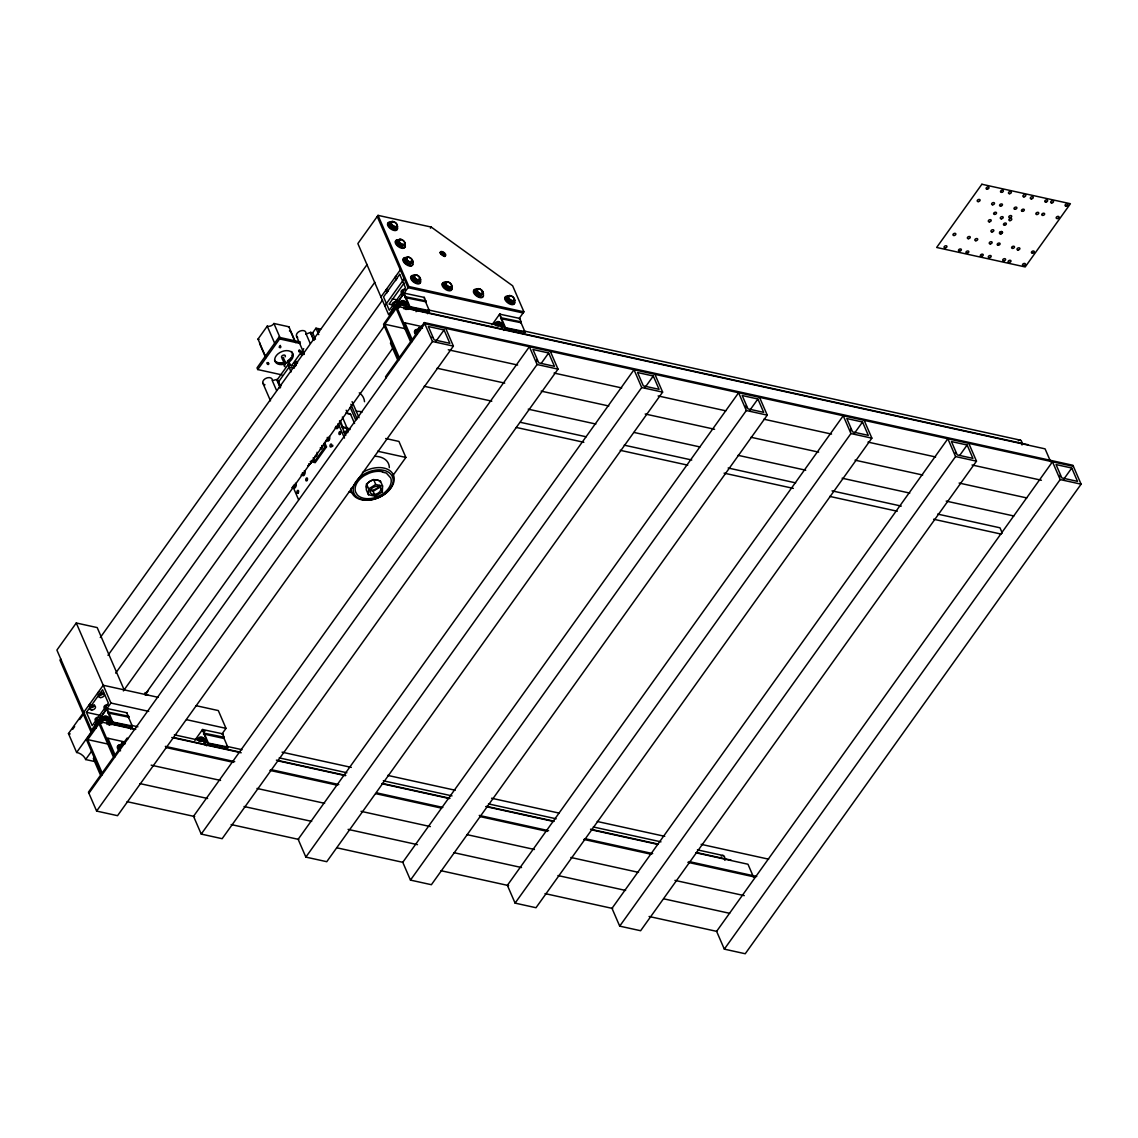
<?xml version="1.0" encoding="UTF-8"?>
<svg xmlns="http://www.w3.org/2000/svg" width="1138" height="1138" viewBox="0 0 1138 1138"><rect width="100%" height="100%" fill="white"/><g stroke="black" fill="none" stroke-linecap="round" stroke-linejoin="round"><path stroke-width="1.5" d="M368.428 494.731L368.669 488.871L366.536 483.949L369.878 481.317L373.605 479.582L378.613 480.392L380.448 481.09L382.581 486.011L382.34 491.872L375.27 496.239L368.428 494.731L366.294 489.809L366.536 483.949M111.055 724.792L112.733 721.72L107.015 708.505L95.265 724.821L96.303 727.836M95.322 725.575L95.265 724.821M109.902 724.849L111.808 721.876L106.559 709.031M128.551 716.215L128.551 717.495L128.551 716.215L108.082 712.061M111.808 721.876L132.278 726.03L130.6 729.102M207.344 742.886L227.813 747.04L227.885 747.794L207.287 743.256L202.55 729.529L208.268 742.744L206.59 745.803M203.617 733.071L224.086 737.225L224.072 738.505L203.489 733.967M227.685 747.936L227.813 747.04M408.158 309.408L409.836 306.335L404.118 293.12L392.368 309.436L393.421 312.452M392.439 310.19L392.368 309.436M407.006 309.465L408.912 306.492L403.663 293.647M425.669 300.83L425.655 302.111L425.669 300.83L405.185 296.677M408.912 306.492L429.396 310.646L427.703 313.704M429.396 310.646L429.268 311.542L408.869 306.862M504.447 327.502L524.917 331.656L524.988 332.41L504.39 327.872L499.653 314.145L505.372 327.36L503.693 330.418M521.19 321.841L521.19 323.121L521.19 321.841L500.72 317.687M524.789 332.552L524.917 331.656M380.248 482.213L380.448 481.09M315.468 339.266L312.68 332.808L310.617 332.367L305.838 334.159A5.078 3.343 -23.4 0 0 300.076 331.044A5.078 3.343 -23.4 0 0 297.672 337.403M121.937 742.972L119.206 748.064L121.937 742.972L125.336 743.726M419.054 327.588L416.309 332.68L419.054 327.588L422.454 328.341M346.592 428.457L346.948 427.618L342.083 427.063L349.793 429.68M346.791 429.026L346.948 427.618M280.446 345.426L279.493 346.137M284.699 364.388L282.423 359.124L283.305 357.503L285.581 362.766L284.713 364.459A2.034 1.337 -23.4 0 0 285.183 364.999M311.087 462.825L310.759 463.379A14.709 7.468 35.6 0 1 308.981 464.446M265.538 356.521L257.999 339.081L267.245 326.151A4.68 3.087 -23.4 0 0 273.917 323.491L288.91 326.791L295.766 342.638M300.375 341.997L278.895 337.275L257.003 367.887L257.729 369.551L281.954 374.886M124.156 689.856L97.199 627.579L76.274 622.984L56.9 650.068L91.552 730.141M257.729 369.551L279.621 338.939L278.895 337.275M60.755 658.959L59.944 660.097L90.741 731.265L110.927 703.042L76.274 622.984M378.044 215.367L357.858 243.575L388.655 314.757L408.841 286.534L378.044 215.367L431.217 227.059L512.641 285.794L523.921 311.84L519.028 318.683M276.491 390.32L272.295 380.647L276.961 379.409L280.446 387.475M294.714 366.265L287.957 364.772L277.53 379.352L280.645 386.536A2.788 1.551 -77.6 0 0 280.375 387.318M390.419 222.18L389.224 223.845L390.476 226.732L394.047 228.823L397.546 226.362C397.276 223.261 393.293 220.047 390.419 222.18L391.671 225.068L390.476 226.732M312.68 332.808L315.98 328.199L320.717 329.138M278.597 381.799L289.024 367.218L293.135 368.129L296.833 362.979M291.385 365.91L303.718 348.683M100.286 637.536L367.133 264.471M279.023 387.859L280.873 385.284M394.047 228.823L397.546 226.362M398.115 239.976L396.92 241.64L398.172 244.528L401.742 246.619L405.256 244.158C404.986 241.057 400.989 237.842 398.115 239.976L399.367 242.863L398.172 244.528M107.996 655.332L374.829 282.267M401.742 246.619L405.256 244.158M404.63 259.436L405.811 257.771C408.698 255.637 412.681 258.838 412.952 261.953L409.438 264.414L405.882 262.323L404.63 259.436L406.949 258.639M94.212 761.422L85.649 759.544A7.297 3.699 35.6 0 0 76.63 752.474L68.451 733.555L103.231 685.261L158.182 697.338M380.96 296.961L400.334 269.862M405.882 262.323L407.063 260.659L405.811 257.771M430.42 228.183L431.217 227.059M72.604 729.401L74.639 726.57M79.703 719.501L82.733 715.247M86.431 712.317L102.576 689.742L108.352 703.085L92.206 725.66L86.431 712.317L100.172 715.333M90.101 707.836L92.121 705.019M98.167 696.556L101.197 692.317M115.692 673.127L382.524 300.062M409.438 264.414L412.952 261.953M384.8 305.852L404.189 278.767M404.175 283.006L389.04 304.173L393.748 305.212M413.521 275.567L412.326 277.231L413.578 280.119L417.148 282.21L420.647 279.749C420.377 276.634 416.394 273.433 413.521 275.567L414.773 278.454L413.578 280.119M76.63 752.474L91.822 731.25M135.308 729.486L99.347 721.577L86.431 739.629L101.823 775.22M1050.687 461.8L1045.082 448.856L396.451 306.179L383.534 324.245L398.94 359.836M87.711 739.615L99.02 723.811L113.459 757.168L102.15 772.972L87.711 739.615L108.523 744.195M384.829 324.23L396.124 308.426L410.562 341.784L399.267 357.588L384.829 324.23L405.64 328.811M123.388 690.922L385.057 325.084M417.148 282.21L420.647 279.749M85.649 759.544L91.723 751.037M94.127 757.424L93.316 758.548L100.542 775.234L88.437 792.162L96.616 811.067L117.541 815.676L453.393 346.108L445.698 328.313M107.043 739.359L107.854 738.235L125.194 742.047M391.23 342.04L390.434 343.164L397.646 359.85L385.54 376.778L386.024 377.887M404.161 323.974L404.957 322.851L422.312 326.663M416.067 311.698L416.807 310.66M145.351 694.08L393.563 347.033M145.152 695.019L148.096 690.908M311.3 460.492L314.7 461.246L325.198 446.565L323.861 443.493M324.501 442.241L326.506 446.864L315.198 462.654L310.205 461.559M443.706 284.13L444.901 282.466C447.775 280.332 451.772 283.533 452.042 286.648L448.528 289.109L444.958 287.018L443.706 284.13L446.025 283.334M444.958 287.018L446.153 285.353L444.901 282.466M1081.1 484.176L1060.175 479.567L1052.479 461.786L716.613 931.353L724.323 949.135L745.234 953.744L1081.1 484.176L1072.921 465.271L424.289 322.595L412.184 339.537L404.957 322.851M448.528 289.109L452.042 286.648M88.906 793.271L424.773 323.718L1073.404 466.381M96.616 811.067L432.468 341.5L424.289 322.595M435.769 341.528L444.048 329.963L428.343 326.506L434.119 339.849L449.823 343.306L444.048 329.963M476.281 289.365L475.101 291.029L476.353 293.917L479.909 296.022L483.422 293.561C483.152 290.446 479.169 287.231 476.281 289.365L477.533 292.267L476.353 293.917M479.909 296.022L483.422 293.561M507.676 296.278L506.481 297.943L507.733 300.83L511.303 302.921L514.803 300.46C514.532 297.345 510.549 294.145 507.676 296.278L508.928 299.166L507.733 300.83M382.382 472.128L386.323 473.052L390.761 478.003A18.933 12.475 -23.4 0 1 381.742 494.561L377.332 496.78A18.933 12.475 -23.4 0 1 357.261 494.802L355.597 491.986A18.933 12.475 -23.4 0 1 364.601 475.428L369.011 473.223A18.933 12.475 -23.4 0 1 382.667 471.729M194.84 740.297L202.55 729.529L222.607 733.811L224.086 737.225M491.943 324.913L499.653 314.145L519.725 318.427L521.318 322.225M511.303 302.921L514.803 300.46M392.838 475.656L405.868 457.433L398.94 441.43L385.668 438.5M221.924 734.067L226.007 728.363L218.311 710.567L195.978 705.66M201.227 834.083L537.093 364.516L529.383 346.72L193.531 816.287L201.227 834.083L222.152 838.692L558.018 369.125L550.308 351.329M541.432 363.093L548.658 352.979L532.968 349.522L538.743 362.866L554.434 366.322L548.658 352.979M305.852 857.099L641.704 387.532L634.008 369.736L298.142 839.303L305.852 857.099L326.762 861.694L662.629 392.126L654.933 374.331M645.004 387.546L653.283 375.981L637.579 372.539L643.354 385.882L659.058 389.324L653.283 375.981M402.767 862.305L738.619 392.752L746.329 410.534L767.254 415.142L431.387 884.71L410.462 880.101L402.767 862.305L336.919 847.824M410.462 880.101L746.329 410.534M749.629 410.562L757.894 398.997L742.204 395.54L747.979 408.883L763.669 412.34L757.894 398.997M515.087 903.117L850.94 433.55L843.244 415.754L507.377 885.321L515.087 903.117L535.998 907.726L871.864 438.158L864.169 420.363M854.24 433.564L862.519 422.013L846.814 418.556L852.59 431.899L868.294 435.356L862.519 422.013M619.698 926.133L955.564 456.566L947.854 438.77L612.002 908.337L619.698 926.133L640.623 930.728L976.489 461.16L968.779 443.365M959.903 455.129L967.129 445.015L951.439 441.572L957.214 454.916L972.905 458.358L967.129 445.015M724.323 949.135L1060.175 479.567M1063.475 479.596L1071.754 468.031L1056.05 464.574L1061.825 477.917L1077.515 481.374L1071.754 468.031M299.735 349.878L298.64 350.433M379.637 485.4A7.297 4.808 -23.4 0 1 369.523 490.108L373.136 491.317L380.206 486.95L382.34 491.872M268.198 362.538L266.833 362.823M283.305 357.503L282.992 357.745A2.034 1.337 -23.4 0 0 282.38 358.854L282.423 359.124M285.581 362.766L285.666 362.695A2.034 1.337 -23.4 0 1 288.44 363.691M132.349 726.784L111.752 722.246M403.876 293.647L404.644 293.12M499.411 314.657L500.165 314.131M106.773 709.031L107.527 708.505M202.294 730.041L203.062 729.515M368.669 488.871L375.739 484.504L382.581 486.011M293.945 486.808L294.671 486.353M402.525 290.915L403.634 290.318M393.62 303.362L394.744 302.765M105.421 706.3L106.531 705.702M96.517 718.747L97.626 718.149M405.057 297.573L425.527 301.726L429.51 311.03M500.592 318.583L521.062 322.737L525.045 332.04M107.954 712.957L128.423 717.111L132.278 726.03M126.56 712.815L128.679 716.599M127.143 713.554L127.086 712.801L107.015 708.505M346.706 413.165L350.433 413.862L354.558 423.492M440.947 252.039L443.692 252.65M408.841 286.534L523.921 311.84M523.11 312.978L408.03 287.658L377.233 216.49M404.118 293.12L424.19 297.416L425.783 301.214M392.126 298.81L397.276 299.948M428.073 309.877L501.673 326.08M523.508 330.874L1020.573 440.207M410.363 308.853L1028.183 444.745M432.468 341.5L453.393 346.108M537.093 364.516L558.018 369.125M641.704 387.532L662.629 392.126M850.94 433.55L871.864 438.158M955.564 456.566L976.489 461.16M448.272 349.779L517.648 365.042M554.064 373.051L621.704 387.93M658.12 395.939L725.76 410.818M763.911 419.211L831.551 434.09M867.981 442.099L935.607 456.978M972.037 464.987L1041.412 480.25M437.092 368.228L504.731 383.108M541.147 391.116L608.787 405.996M645.203 414.004L714.579 429.254M750.995 437.276L818.635 452.142M855.051 460.165L922.69 475.03M959.121 483.053L1026.746 497.932M279.621 338.939L300.389 343.505M424.175 386.28L491.815 401.159M528.231 409.168L595.871 424.047M634.022 432.44L699.927 446.935M738.078 455.328L805.718 470.207M842.134 478.216L909.774 493.095M946.204 501.104L1013.83 515.983M520.336 422.298L586.141 436.779M624.236 445.157L691.762 460.008M728.135 468.003L795.661 482.868M832.034 490.862L901.296 506.097M937.655 514.091L999.989 527.804L1002.308 533.139M516.296 427.447L583.837 442.298M620.196 450.307L687.736 465.158M724.095 473.152L793.357 488.387M829.716 496.396L897.256 511.247M933.615 519.241L1001.155 534.092M345.938 412.866L350.632 414.431L349.707 413.819M350.134 428.841L347.147 428.173L342.367 417.034M377.674 451.231L405.868 457.433M325.198 446.565L326.506 446.864M349.053 491.972L352.524 492.74M110.927 703.042L148.708 711.364M186.504 719.671L226.007 728.363M282.053 752.161L351.315 767.396M387.674 775.391L455.214 790.241M491.573 798.236L559.099 813.101M597.208 821.48L664.734 836.33M701.093 844.325L768.634 859.176M130.955 725.262L137.897 726.798M174.342 734.807L204.57 741.464M226.405 746.258L242.024 749.7M279.194 757.88L346.877 772.759M383.321 780.782L452.014 795.889M488.458 803.897L556.141 818.791M593.311 826.97L660.993 841.85M697.438 849.873L723.469 855.591M113.259 724.237L135.82 729.202M174 737.595L239.947 752.104M276.392 760.127L345.81 775.391M382.254 783.413L449.937 798.293M486.381 806.316L554.064 821.195M590.508 829.218L658.191 844.097M696.371 852.504L731.08 860.129M171.767 737.495L241.185 752.773M277.629 760.781L345.326 775.675M381.771 783.698L449.453 798.577M485.898 806.6L553.594 821.48M591.774 829.887L657.721 844.396M695.901 852.789L747.979 864.24L753.569 877.185M165.337 746.372L234.713 761.635M271.129 769.644L338.768 784.523M376.92 792.916L442.824 807.411M479.24 815.42L548.616 830.683M585.032 838.692L652.671 853.571M689.102 861.58L756.727 876.459M165.821 747.495L233.461 762.36M269.877 770.383L337.517 785.263M375.668 793.641L441.572 808.151M479.724 816.529L547.364 831.409M583.78 839.431L651.42 854.297M687.85 862.32L755.476 877.185M151.169 765.163L220.544 780.426M256.96 788.435L324.6 803.314M361.016 811.323L430.392 826.586M466.808 834.595L534.447 849.474M570.863 857.483L638.503 872.362M674.919 880.371L744.295 895.634M139.988 783.613L207.628 798.492M244.044 806.501L311.684 821.38M348.1 829.389L417.475 844.652M453.891 852.661L521.531 867.54M557.947 875.549L625.587 890.428M663.739 898.821L729.643 913.316M127.072 801.664L194.698 816.543M231.128 824.552L298.768 839.431M440.975 870.712L508.615 885.592M545.031 893.6L612.671 908.48M649.087 916.488L716.727 931.368M391.671 225.068L395.242 227.173M399.367 242.863L402.937 244.954M407.063 260.659L410.633 262.75M508.928 299.166L512.484 301.257M477.533 292.267L481.104 294.358M446.153 285.353L449.723 287.445M414.773 278.454L418.329 280.545M145.351 693.327L148.21 695.389M759.544 397.347L767.254 415.142M396.451 306.179L411.856 341.77M352.083 401.643L359.053 417.746M318.099 328.569L319.437 331.869M350.86 404.289L357.133 418.969M315.98 328.199L318.768 334.643M350.177 407.233L355.767 420.135M346.18 410.235L347.574 413.464M310.617 332.367L314.102 340.433M310.375 332.694L313.178 339.138M373.605 479.582L375.739 484.504M305.951 333.605L310.133 343.278M373.136 491.317L375.27 496.239M340.319 420.69L343.022 427.675M339.48 421.017L345.724 435.456M338.256 423.663L344.487 438.087M296.492 336.066L304.159 353.818M295.283 342.353L290.474 331.258A4.78 3.144 -23.4 0 1 289.436 330.945M273.917 323.491L280.773 339.352M287.957 364.772L291.072 371.955M267.245 326.151L274.799 343.576M313.192 457.775L314.7 461.246M276.733 379.736L280.218 387.802M265.737 357.816L259.578 343.548A4.78 3.144 -23.4 0 0 259.905 343.079M262.835 383.122L270.517 400.861M293.035 486.879L298.583 499.696M223.958 738.121L227.941 747.424M145.081 692.544L146.176 695.076M127.669 739.103L127.186 737.979L115.066 754.921L107.854 738.235M99.347 721.577L114.753 757.154M332.609 446.494A1.522 0.839 -77.6 0 1 332.865 445.356M329.167 438.599A1.522 0.839 -77.6 0 1 327.687 439.908M338.057 426.153A1.522 0.839 -77.6 0 1 336.435 427.234M295.268 484.361A1.522 0.839 -77.6 0 1 294.216 487.107M304.401 472.455A1.522 0.839 -77.6 0 1 304.415 473.209M304.187 473.963A1.522 0.839 -77.6 0 1 303.334 474.717M338.228 424.005A2.532 1.408 -77.6 0 1 338.256 427.404A2.532 1.408 -77.6 0 1 336.165 428.343M336.023 426.252A2.532 1.408 -77.6 0 1 335.127 427.774M329.337 436.437A2.532 1.408 -77.6 0 1 329.053 440.363A2.532 1.408 -77.6 0 1 326.876 439.88M327.303 437.405A2.532 1.408 -77.6 0 1 327.118 438.699M326.592 439.823A2.532 1.408 -77.6 0 1 325.852 440.477M321.841 445.555A1.522 0.839 -77.6 0 1 321.528 447.675A1.522 0.839 -77.6 0 1 320.304 447.689M322.495 445.356A2.532 1.408 -77.6 0 1 321.983 448.13A2.532 1.408 -77.6 0 1 320.347 449.041M308.839 463.778A2.532 1.28 35.6 0 1 307.801 465.542M310.759 462.554A2.532 1.28 35.6 0 1 310.261 463.408M316.52 454.446A1.522 0.839 -77.6 0 1 315.752 455.513M317.018 452.298A2.532 1.408 -77.6 0 1 316.663 455.584A2.532 1.408 -77.6 0 1 314.714 456.238M344.074 432.483A6.942 4.58 -23.4 0 1 347.503 431.771M343.904 431.999A7.724 5.093 -23.4 0 1 347.716 431.217M344.174 432.938A5.078 3.343 -23.4 0 1 347.83 432.54M348 431.359A8.122 5.349 -23.4 0 0 344.003 432.184A8.763 5.775 -23.4 0 1 348.384 431.33M304.273 470.805A2.532 1.408 -77.6 0 1 304.614 474.446A2.532 1.408 -77.6 0 1 302.281 475.001M302.509 472.654A2.532 1.408 -77.6 0 1 301.101 475.087M295.368 483.252A2.532 1.408 -77.6 0 1 295.709 486.893A2.532 1.408 -77.6 0 1 293.376 487.434M293.618 485.101A2.532 1.408 -77.6 0 1 291.812 487.619M264.998 384.8A5.078 3.343 -23.4 0 1 265.254 378.684A5.078 3.343 -23.4 0 1 272.38 380.248M284.927 366.692A3.044 2.006 -23.4 0 1 284.87 363.861A3.044 2.006 -23.4 0 1 288.782 362.695A3.044 2.006 -23.4 0 1 289.521 365.312M283.675 364.331A9.659 6.359 -23.4 0 1 275.382 357.09A9.659 6.359 -23.4 0 1 290.076 351.244A9.659 6.359 -23.4 0 1 288.327 362.496M292.438 354.046A9.659 6.359 -23.4 0 1 292.053 355.853M291.072 357.659A9.659 6.359 -23.4 0 1 287.601 360.817M282.949 362.666A9.659 6.359 -23.4 0 1 276.52 362.04M302.367 353.52A1.522 0.839 -77.6 0 1 303.675 352.51A1.522 0.839 -77.6 0 1 303.775 354.629M295.923 362.353A1.522 0.839 -77.6 0 1 297.331 363.477M296.335 364.601A1.522 0.839 -77.6 0 1 295.667 363.491M375.085 456.281A22.547 14.851 -23.4 0 1 389.31 467.647M294.088 368.328A2.788 1.551 -77.6 0 1 294.187 367.602M294.386 366.905A2.788 1.551 -77.6 0 1 296.293 365.198M294.842 366.735A2.532 1.408 -77.6 0 1 295.155 366.208M295.51 365.81A2.532 1.408 -77.6 0 1 296.278 365.469M257.999 339.081A4.78 3.144 -23.4 0 1 259.037 339.394M291.584 351.5A9.659 6.359 -23.4 0 1 287.843 361.386M285.595 362.51A9.659 6.359 -23.4 0 1 274.5 360.063M288.568 327.275A4.78 3.144 -23.4 0 1 288.91 326.791M285.112 356.863A2.034 1.337 -23.4 0 0 282.551 355.469L282.139 355.781A2.034 1.337 -23.4 0 0 281.527 356.891L281.584 357.247A2.034 1.337 -23.4 0 0 282.907 357.972M362.496 472.498A22.547 14.851 -23.4 0 1 393.122 474.375A22.547 14.851 -23.4 0 1 375.81 498.586A22.547 14.851 -23.4 0 1 351.187 488.302M356.422 411.316A25.761 16.97 -23.4 0 1 362.268 411.899M359.267 392.866A25.761 16.97 -23.4 0 1 364.516 401.686M357.147 479.994A20.939 13.784 -23.4 0 1 391.287 474.788A20.939 13.784 -23.4 0 1 372.012 499.696A20.939 13.784 -23.4 0 1 356.18 481.26M366.564 488.074A7.297 4.808 -23.4 0 1 372.169 480.25M374.587 479.752A7.297 4.808 -23.4 0 1 378.641 480.649M402.212 293.007A2.532 1.664 -23.4 0 1 401.614 290.546A2.532 1.664 -23.4 0 1 405.256 289.621M402.041 294.258A2.532 1.664 -23.4 0 1 403.25 292.039M393.321 305.439A2.532 1.664 -23.4 0 1 392.71 302.993A2.532 1.664 -23.4 0 1 396.351 302.068M393.136 306.705A2.532 1.664 -23.4 0 1 393.179 305.795M393.435 305.311A2.532 1.664 -23.4 0 1 394.345 304.486M105.109 708.391A2.532 1.664 -23.4 0 1 104.511 705.93A2.532 1.664 -23.4 0 1 108.138 705.005M104.938 709.643A2.532 1.664 -23.4 0 1 106.147 707.423M96.204 720.823A2.532 1.664 -23.4 0 1 95.606 718.377A2.532 1.664 -23.4 0 1 99.248 717.452M96.033 722.089A2.532 1.664 -23.4 0 1 96.076 721.179M96.332 720.695A2.532 1.664 -23.4 0 1 97.242 719.87M70.2 733.91A7.297 3.699 35.6 0 1 68.451 733.555M441.131 253.76A8.62 4.381 35.6 0 1 444.631 256.505M94.554 704.991A3.044 2.006 -23.4 0 1 92.69 707.31A3.044 2.006 -23.4 0 1 89.546 707.509M88.75 706.186A3.044 2.006 -23.4 0 1 90.272 704.052M103.458 692.544A3.044 2.006 -23.4 0 1 101.581 694.877A3.044 2.006 -23.4 0 1 98.437 695.062M97.655 693.739A3.044 2.006 -23.4 0 1 99.177 691.605M536.553 359.964A2.418 1.593 -23.4 0 1 537.093 361.471M745.788 405.996A2.418 1.593 -23.4 0 1 746.073 407.945M1060.004 475.3A2.418 1.593 -23.4 0 1 1059.933 476.978M431.942 336.962A2.418 1.593 -23.4 0 1 432.511 337.588M955.379 452.284A2.418 1.593 -23.4 0 1 955.564 453.521M850.769 429.282A2.418 1.593 -23.4 0 1 850.698 430.961M392.98 227.444A2.418 1.223 35.6 0 1 392.439 227.173M391.913 226.818A2.418 1.223 35.6 0 1 391.088 225.95M390.832 225.509A2.418 1.223 35.6 0 1 390.732 224.727M396.337 226.519A5.633 2.859 35.6 0 1 395.498 230.559A5.633 2.859 35.6 0 1 388.926 227.287A5.633 2.859 35.6 0 1 388.613 222.692M396.778 225.907A5.633 2.859 35.6 0 1 394.872 229.904A5.633 2.859 35.6 0 1 388.101 224.599A5.633 2.859 35.6 0 1 392.354 222.451M479.866 294.856A2.418 1.223 35.6 0 1 477.789 294.002M477.32 293.59A2.418 1.223 35.6 0 1 476.95 293.135M483.024 296.563A5.633 2.859 35.6 0 1 475.627 295.311A5.633 2.859 35.6 0 1 475.414 289.735M481.787 292.053A5.633 2.859 35.6 0 1 481.474 297.146A5.633 2.859 35.6 0 1 474.091 292.125A5.633 2.859 35.6 0 1 478.216 289.635M448.002 287.886A2.418 1.223 35.6 0 1 446.921 287.459M445.57 286.235A2.418 1.223 35.6 0 1 445.214 285.012M451.402 287.843A5.633 2.859 35.6 0 1 446.011 289.706A5.633 2.859 35.6 0 1 443.095 282.978M451.26 286.193A5.633 2.859 35.6 0 1 449.354 290.176A5.633 2.859 35.6 0 1 442.582 284.884A5.633 2.859 35.6 0 1 446.836 282.722M510.237 301.527A2.418 1.223 35.6 0 1 509.17 300.901M508.089 299.593A2.418 1.223 35.6 0 1 507.989 298.825M513.594 300.617A5.633 2.859 35.6 0 1 512.754 304.643A5.633 2.859 35.6 0 1 506.182 301.385A5.633 2.859 35.6 0 1 505.869 296.776M514.035 299.991A5.633 2.859 35.6 0 1 512.128 303.988A5.633 2.859 35.6 0 1 505.343 298.697A5.633 2.859 35.6 0 1 509.611 296.534M407.845 262.75A2.418 1.223 35.6 0 1 407.319 262.394M406.863 261.982A2.418 1.223 35.6 0 1 406.238 261.1M412.596 264.116A5.633 2.859 35.6 0 1 405.711 264.187A5.633 2.859 35.6 0 1 404.943 258.127M412.767 262.537A5.633 2.859 35.6 0 1 409.879 265.41A5.633 2.859 35.6 0 1 403.62 260.517A5.633 2.859 35.6 0 1 406.508 257.643M411.316 260.46A5.633 2.859 35.6 0 1 412.169 261.498M417.105 281.043A2.418 1.223 35.6 0 1 415.541 280.545M415.014 280.19A2.418 1.223 35.6 0 1 414.189 279.336M420.306 281.911A5.633 2.859 35.6 0 1 413.407 281.968A5.633 2.859 35.6 0 1 412.639 275.922M419.012 278.241A5.633 2.859 35.6 0 1 418.699 283.334A5.633 2.859 35.6 0 1 411.33 278.312A5.633 2.859 35.6 0 1 415.455 275.823M402.397 245.225A2.418 1.223 35.6 0 1 400.69 245.239M400.135 244.969A2.418 1.223 35.6 0 1 399.154 244.201M398.784 243.745A2.418 1.223 35.6 0 1 398.414 242.892M404.63 245.353A5.633 2.859 35.6 0 1 401.33 248.141A5.633 2.859 35.6 0 1 395.256 242.693A5.633 2.859 35.6 0 1 399.609 240.858M404.474 243.703A5.633 2.859 35.6 0 1 402.568 247.7A5.633 2.859 35.6 0 1 395.796 242.394A5.633 2.859 35.6 0 1 400.05 240.246M439.922 252.75A3.215 1.636 35.6 0 1 443.18 253.646A3.215 1.636 35.6 0 1 444.93 256.434M395.725 280.574A3.044 2.006 -23.4 0 1 397.247 278.44M386.82 293.021A3.044 2.006 -23.4 0 1 388.343 290.887M394.758 278.355A3.044 2.006 -23.4 0 1 396.28 276.221M385.853 290.802A3.044 2.006 -23.4 0 1 387.389 288.668M93.842 705.076A2.418 1.223 35.6 0 1 92.534 705.091M101.609 723.284A5.078 2.817 -77.6 0 1 105.293 719.586A5.078 2.817 -77.6 0 1 107.072 724.493M721.208 856.117A5.078 2.817 -77.6 0 1 724.892 860.385M198.652 740.241A8.122 4.509 -77.6 0 1 205.637 741.791M198.681 740.98A6.942 3.855 -77.6 0 1 204.812 743.953M198.453 740.44A7.724 4.296 -77.6 0 1 205.267 743.754M199.52 741.165A6.942 3.855 -77.6 0 1 205.494 742.502M200.786 741.649A5.078 2.817 -77.6 0 1 204.556 744.636M204.2 730.852A1.522 0.996 -23.4 0 1 205.068 731.165M197.827 740.056A8.122 4.509 -77.6 0 1 204.996 743.541M197.116 739.487A8.763 4.865 -77.6 0 1 204.84 743.256M108.85 717.879A8.122 4.509 -77.6 0 0 101.41 722.815A7.724 4.296 -77.6 0 1 106.901 717.21A7.724 4.296 -77.6 0 1 109.604 724.707M101.695 723.043A6.942 3.855 -77.6 0 1 106.73 717.978A6.942 3.855 -77.6 0 1 109.163 724.707M103.985 720.141A6.942 3.855 -77.6 0 1 108.892 719.003M109.547 720.07A6.942 3.855 -77.6 0 1 109.973 721.478M105.265 720.639A5.078 2.817 -77.6 0 1 108.935 724.906M100.585 722.644A8.122 4.509 -77.6 0 1 106.474 716.727A8.122 4.509 -77.6 0 1 109.319 724.593M99.731 722.36A8.763 4.865 -77.6 0 1 106.09 715.973A8.763 4.865 -77.6 0 1 109.163 724.465M420.519 328.213A2.418 1.223 35.6 0 1 421.857 327.758M420.121 330.475A2.418 1.223 35.6 0 1 420.633 328.74M416.593 334.501A5.633 2.859 35.6 0 1 418.03 329.536M416.152 335.127A5.633 2.859 35.6 0 1 417.589 330.162M123.516 744.38A2.418 1.223 35.6 0 1 124.753 743.142M122.662 744.65A2.418 1.223 35.6 0 1 123.516 744.124M120.571 750.852A5.633 2.859 35.6 0 1 117.74 746.4A5.633 2.859 35.6 0 1 120.927 744.935M119.049 750.511A5.633 2.859 35.6 0 1 117.513 746.272A5.633 2.859 35.6 0 1 121.723 745.945M398.727 307.886A5.078 2.817 -77.6 0 1 402.397 304.202A5.078 2.817 -77.6 0 1 404.175 309.109M1018.325 440.733A5.078 2.817 -77.6 0 1 1021.995 445.001M495.755 324.856A8.122 4.509 -77.6 0 1 502.256 324.771M495.556 325.055A7.724 4.296 -77.6 0 1 502.384 328.37M495.798 325.596A6.942 3.855 -77.6 0 1 501.929 328.569M497.903 326.265A5.078 2.817 -77.6 0 1 501.659 329.238M496.623 325.781A6.942 3.855 -77.6 0 1 502.612 327.104M494.93 324.671A8.122 4.509 -77.6 0 1 502.1 328.157M494.219 324.102A8.763 4.865 -77.6 0 1 501.958 327.872M406.721 303.761A8.122 4.509 -77.6 0 0 398.513 307.431A7.724 4.296 -77.6 0 1 404.004 301.826A7.724 4.296 -77.6 0 1 406.707 309.323M398.798 307.658A6.942 3.855 -77.6 0 1 403.834 302.594A6.942 3.855 -77.6 0 1 406.266 309.323M402.368 305.254A5.078 2.817 -77.6 0 1 406.038 309.522M400.263 306.179A6.942 3.855 -77.6 0 1 406.65 304.685M397.703 307.26A8.122 4.509 -77.6 0 1 403.577 301.342A8.122 4.509 -77.6 0 1 406.422 309.209M396.849 306.976A8.763 4.865 -77.6 0 1 403.193 300.588A8.763 4.865 -77.6 0 1 406.266 309.081M267.33 363.861C268.724 366.322 269.976 361.315 267.33 363.861M279.308 347.104C280.702 349.594 281.982 344.529 279.308 347.104M298.711 351.372C300.105 353.861 301.385 348.797 298.711 351.372M399.68 274.343L383.534 296.918L389.31 310.276L405.455 287.701L399.68 274.343M981.866 184.256L936.659 247.472L1025.196 266.946L1070.417 203.73L981.866 184.256M424.19 297.416L424.474 298.17L424.19 297.416M519.725 318.427L519.995 319.181L519.725 318.427M222.607 733.811L222.892 734.565L222.607 733.811M340.234 434.119A1.522 0.839 -77.6 0 0 340.219 431.629A1.522 0.839 -77.6 0 0 338.896 433.478A1.522 0.839 -77.6 0 0 340.234 434.119M331.329 446.565A1.522 0.839 -77.6 0 0 331.314 444.062A1.522 0.839 -77.6 0 0 329.992 445.911A1.522 0.839 -77.6 0 0 331.329 446.565M307.089 480.464A1.522 0.839 -77.6 0 0 307.075 477.96A1.522 0.839 -77.6 0 0 305.752 479.809A1.522 0.839 -77.6 0 0 307.089 480.464M298.184 492.91A1.522 0.839 -77.6 0 0 298.17 490.407A1.522 0.839 -77.6 0 0 296.847 492.256A1.522 0.839 -77.6 0 0 298.184 492.91M302.409 354.686A1.522 0.839 -77.6 0 0 302.381 352.183A1.522 0.839 -77.6 0 0 301.072 354.032A1.522 0.839 -77.6 0 0 302.409 354.686M295.823 363.89A1.522 0.839 -77.6 0 0 295.809 361.386A1.522 0.839 -77.6 0 0 294.486 363.235A1.522 0.839 -77.6 0 0 295.823 363.89M373.961 494.447A5.633 3.713 -23.4 0 0 380.732 488.287A5.633 3.713 -23.4 0 0 371.813 488.373A5.633 3.713 -23.4 0 0 373.961 494.447M1057.202 218.567A1.522 0.996 -23.4 0 0 1059.037 216.917A1.522 0.996 -23.4 0 0 1056.619 216.931A1.522 0.996 -23.4 0 0 1057.202 218.567M1023.546 265.623A1.522 0.996 -23.4 0 0 1025.381 263.959A1.522 0.996 -23.4 0 0 1022.962 263.988A1.522 0.996 -23.4 0 0 1023.546 265.623M1031.369 198.908A1.522 0.996 -23.4 0 0 1033.204 197.244A1.522 0.996 -23.4 0 0 1030.786 197.258A1.522 0.996 -23.4 0 0 1031.369 198.908M968.41 238.681A1.522 0.996 -23.4 0 0 970.245 237.017A1.522 0.996 -23.4 0 0 967.826 237.045A1.522 0.996 -23.4 0 0 968.41 238.681M1015.025 209.292A1.522 0.996 -23.4 0 0 1016.86 207.628A1.522 0.996 -23.4 0 0 1014.442 207.657A1.522 0.996 -23.4 0 0 1015.025 209.292M1000.601 206.12A1.522 0.996 -23.4 0 0 1002.436 204.456A1.522 0.996 -23.4 0 0 1000.032 204.484A1.522 0.996 -23.4 0 0 1000.601 206.12M1003.744 260.858A1.522 0.996 -23.4 0 0 1005.579 259.194A1.522 0.996 -23.4 0 0 1003.161 259.222A1.522 0.996 -23.4 0 0 1003.744 260.858M1032.45 253.177A1.522 0.996 -23.4 0 0 1034.271 251.512A1.522 0.996 -23.4 0 0 1031.867 251.541A1.522 0.996 -23.4 0 0 1032.45 253.177M1012.649 248.411A1.522 0.996 -23.4 0 0 1014.47 246.747A1.522 0.996 -23.4 0 0 1012.066 246.775A1.522 0.996 -23.4 0 0 1012.649 248.411M989.335 257.686A1.522 0.996 -23.4 0 0 991.155 256.022A1.522 0.996 -23.4 0 0 988.751 256.05A1.522 0.996 -23.4 0 0 989.335 257.686M1066.107 206.134A1.522 0.996 -23.4 0 0 1067.928 204.47A1.522 0.996 -23.4 0 0 1065.524 204.484A1.522 0.996 -23.4 0 0 1066.107 206.134M1045.794 202.08A1.522 0.996 -23.4 0 0 1047.614 200.416A1.522 0.996 -23.4 0 0 1045.21 200.43A1.522 0.996 -23.4 0 0 1045.794 202.08M1018.026 250.004A1.522 0.996 -23.4 0 0 1019.861 248.34A1.522 0.996 -23.4 0 0 1017.457 248.369A1.522 0.996 -23.4 0 0 1018.026 250.004M1009.136 262.451A1.522 0.996 -23.4 0 0 1010.957 260.787A1.522 0.996 -23.4 0 0 1008.553 260.815A1.522 0.996 -23.4 0 0 1009.136 262.451M987.13 189.178A1.522 0.996 -23.4 0 0 988.965 187.514A1.522 0.996 -23.4 0 0 986.561 187.528A1.522 0.996 -23.4 0 0 987.13 189.178M989.335 221.853A1.522 0.996 -23.4 0 0 991.17 220.189A1.522 0.996 -23.4 0 0 988.751 220.217A1.522 0.996 -23.4 0 0 989.335 221.853M966.959 253.177A1.522 0.996 -23.4 0 0 968.779 251.512A1.522 0.996 -23.4 0 0 966.375 251.541A1.522 0.996 -23.4 0 0 966.959 253.177M953.985 235.509A1.522 0.996 -23.4 0 0 955.82 233.845A1.522 0.996 -23.4 0 0 953.416 233.873A1.522 0.996 -23.4 0 0 953.985 235.509M978.239 201.611A1.522 0.996 -23.4 0 0 980.06 199.947A1.522 0.996 -23.4 0 0 977.656 199.975A1.522 0.996 -23.4 0 0 978.239 201.611M998.225 245.239A1.522 0.996 -23.4 0 0 1000.06 243.575A1.522 0.996 -23.4 0 0 997.642 243.603A1.522 0.996 -23.4 0 0 998.225 245.239M1051.683 202.962A1.522 0.996 -23.4 0 0 1053.518 201.298A1.522 0.996 -23.4 0 0 1051.099 201.326A1.522 0.996 -23.4 0 0 1051.683 202.962M1009.506 193.688A1.522 0.996 -23.4 0 0 1011.341 192.023A1.522 0.996 -23.4 0 0 1008.922 192.038A1.522 0.996 -23.4 0 0 1009.506 193.688M1023.93 196.86A1.522 0.996 -23.4 0 0 1025.751 195.195A1.522 0.996 -23.4 0 0 1023.346 195.21A1.522 0.996 -23.4 0 0 1023.93 196.86M959.505 251.128A1.522 0.996 -23.4 0 0 961.34 249.464A1.522 0.996 -23.4 0 0 958.936 249.492A1.522 0.996 -23.4 0 0 959.505 251.128M1001.34 218.823A1.522 0.996 -23.4 0 0 1003.161 217.159A1.522 0.996 -23.4 0 0 1000.757 217.187A1.522 0.996 -23.4 0 0 1001.34 218.823M975.849 240.73A1.522 0.996 -23.4 0 0 977.684 239.065A1.522 0.996 -23.4 0 0 975.28 239.094A1.522 0.996 -23.4 0 0 975.849 240.73M990.273 243.902A1.522 0.996 -23.4 0 0 992.108 242.238A1.522 0.996 -23.4 0 0 989.69 242.266A1.522 0.996 -23.4 0 0 990.273 243.902M992.649 204.783A1.522 0.996 -23.4 0 0 994.484 203.119A1.522 0.996 -23.4 0 0 992.066 203.147A1.522 0.996 -23.4 0 0 992.649 204.783M1042.778 215.409A1.522 0.996 -23.4 0 0 1044.613 213.745A1.522 0.996 -23.4 0 0 1042.209 213.759A1.522 0.996 -23.4 0 0 1042.778 215.409M981.369 256.349A1.522 0.996 -23.4 0 0 983.204 254.684A1.522 0.996 -23.4 0 0 980.785 254.699A1.522 0.996 -23.4 0 0 981.369 256.349M1036.889 214.513A1.522 0.996 -23.4 0 0 1038.724 212.849A1.522 0.996 -23.4 0 0 1036.305 212.877A1.522 0.996 -23.4 0 0 1036.889 214.513M1022.465 211.341A1.522 0.996 -23.4 0 0 1024.3 209.677A1.522 0.996 -23.4 0 0 1021.896 209.705A1.522 0.996 -23.4 0 0 1022.465 211.341M1001.554 192.35A1.522 0.996 -23.4 0 0 1003.375 190.686A1.522 0.996 -23.4 0 0 1000.971 190.7A1.522 0.996 -23.4 0 0 1001.554 192.35M945.095 247.956A1.522 0.996 -23.4 0 0 946.916 246.292A1.522 0.996 -23.4 0 0 944.512 246.32A1.522 0.996 -23.4 0 0 945.095 247.956M1009.833 217.742A1.522 0.996 -23.4 0 0 1011.668 216.078A1.522 0.996 -23.4 0 0 1009.25 216.106A1.522 0.996 -23.4 0 0 1009.833 217.742M1004.513 225.196A1.522 0.996 -23.4 0 0 1006.333 223.532A1.522 0.996 -23.4 0 0 1003.929 223.56A1.522 0.996 -23.4 0 0 1004.513 225.196M994.669 214.413A1.522 0.996 -23.4 0 0 996.49 212.749A1.522 0.996 -23.4 0 0 994.086 212.763A1.522 0.996 -23.4 0 0 994.669 214.413M1009.918 220.63A1.522 0.996 -23.4 0 0 1011.753 218.98A1.522 0.996 -23.4 0 0 1009.349 218.994A1.522 0.996 -23.4 0 0 1009.918 220.63M1000.558 233.731A1.522 0.996 -23.4 0 0 1002.393 232.067A1.522 0.996 -23.4 0 0 999.975 232.095A1.522 0.996 -23.4 0 0 1000.558 233.731M991.966 231.924A1.522 0.996 -23.4 0 0 993.801 230.26A1.522 0.996 -23.4 0 0 991.383 230.289A1.522 0.996 -23.4 0 0 991.966 231.924M1000.601 233.816A1.522 0.996 -23.4 0 0 1002.436 232.152A1.522 0.996 -23.4 0 0 1000.018 232.18A1.522 0.996 -23.4 0 0 1000.601 233.816M91.78 710.012A3.044 2.006 -23.4 0 0 95.436 706.684A3.044 2.006 -23.4 0 0 90.627 706.726A3.044 2.006 -23.4 0 0 91.78 710.012M100.685 697.566A3.044 2.006 -23.4 0 0 104.34 694.237A3.044 2.006 -23.4 0 0 99.518 694.294A3.044 2.006 -23.4 0 0 100.685 697.566M391.202 223.404A3.627 1.835 35.6 0 0 396.55 226.547A3.627 1.835 35.6 0 0 394.687 222.209A3.627 1.835 35.6 0 0 391.202 223.404M477.078 290.588A3.627 1.835 35.6 0 0 482.427 293.732A3.627 1.835 35.6 0 0 480.549 289.393A3.627 1.835 35.6 0 0 477.078 290.588M445.683 283.689A3.627 1.835 35.6 0 0 451.046 286.819A3.627 1.835 35.6 0 0 449.169 282.494A3.627 1.835 35.6 0 0 445.683 283.689M508.458 297.487A3.627 1.835 35.6 0 0 513.807 300.631A3.627 1.835 35.6 0 0 511.929 296.293A3.627 1.835 35.6 0 0 508.458 297.487M406.607 258.995A3.627 1.835 35.6 0 0 411.956 262.124A3.627 1.835 35.6 0 0 410.078 257.8A3.627 1.835 35.6 0 0 406.607 258.995M414.303 276.776A3.627 1.835 35.6 0 0 419.652 279.92A3.627 1.835 35.6 0 0 417.774 275.581A3.627 1.835 35.6 0 0 414.303 276.776M398.897 241.199A3.627 1.835 35.6 0 0 404.26 244.329A3.627 1.835 35.6 0 0 402.383 240.004A3.627 1.835 35.6 0 0 398.897 241.199M440.79 253.945A3.215 1.636 35.6 0 0 445.57 255.694A3.215 1.636 35.6 0 0 442.554 251.726A3.215 1.636 35.6 0 0 440.79 253.945"/></g></svg>
